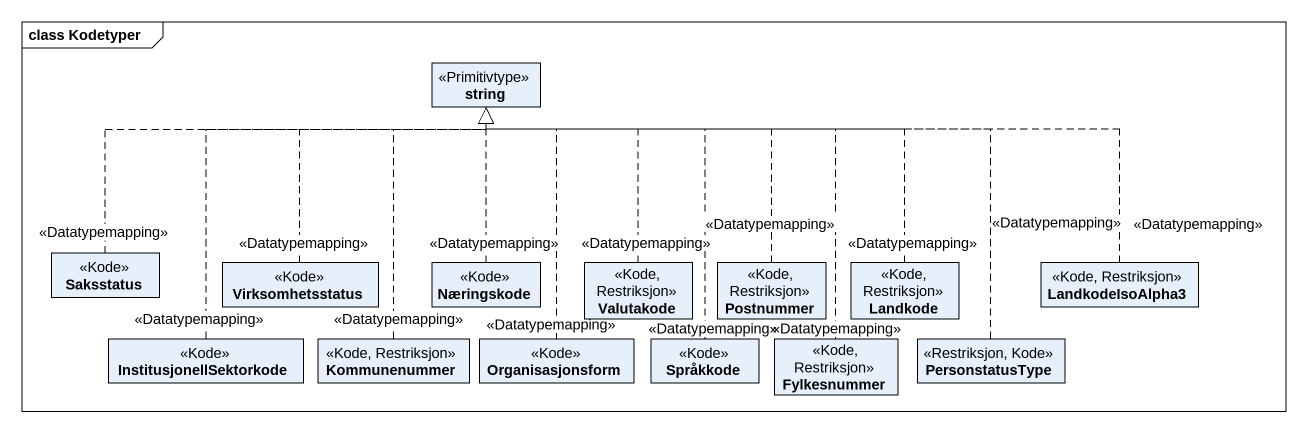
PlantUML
@startuml
mainframe class Kodetyper
hide circle
hide empty members
class string <<Primitivtype>>
class Saksstatus <<Kode>>
class Virksomhetsstatus <<Kode>>
class Næringskode <<Kode>>
class Valutakode <<Kode, Restriksjon>>
class Postnummer <<Kode, Restriksjon>>
class Landkode <<Kode, Restriksjon>>
class LandkodeIsoAlpha3 <<Kode, Restriksjon>>
class InstitusjonellSektorkode <<Kode>>
class Kommunenummer <<Kode, Restriksjon>>
class Organisasjonsform <<Kode>>
class Språkkode <<Kode>>
class Fylkesnummer <<Kode, Restriksjon>>
class PersonstatusType <<Restriksjon, Kode>>
Saksstatus .right.|> string : <<Datatypemapping>>
Virksomhetsstatus .up.|> string : <<Datatypemapping>>
Næringskode .up.|> string : <<Datatypemapping>>
Valutakode .up.|> string : <<Datatypemapping>>
Postnummer .up.|> string : <<Datatypemapping>>
Landkode .left.|> string : <<Datatypemapping>>
LandkodeIsoAlpha3 .left.|> string : <<Datatypemapping>>
InstitusjonellSektorkode .up.|> string : <<Datatypemapping>>
Kommunenummer .up.|> string : <<Datatypemapping>>
Organisasjonsform .up.|> string : <<Datatypemapping>>
Språkkode .up.|> string : <<Datatypemapping>>
Fylkesnummer .up.|> string : <<Datatypemapping>>
PersonstatusType .left.|> string : <<Datatypemapping>>
@enduml
